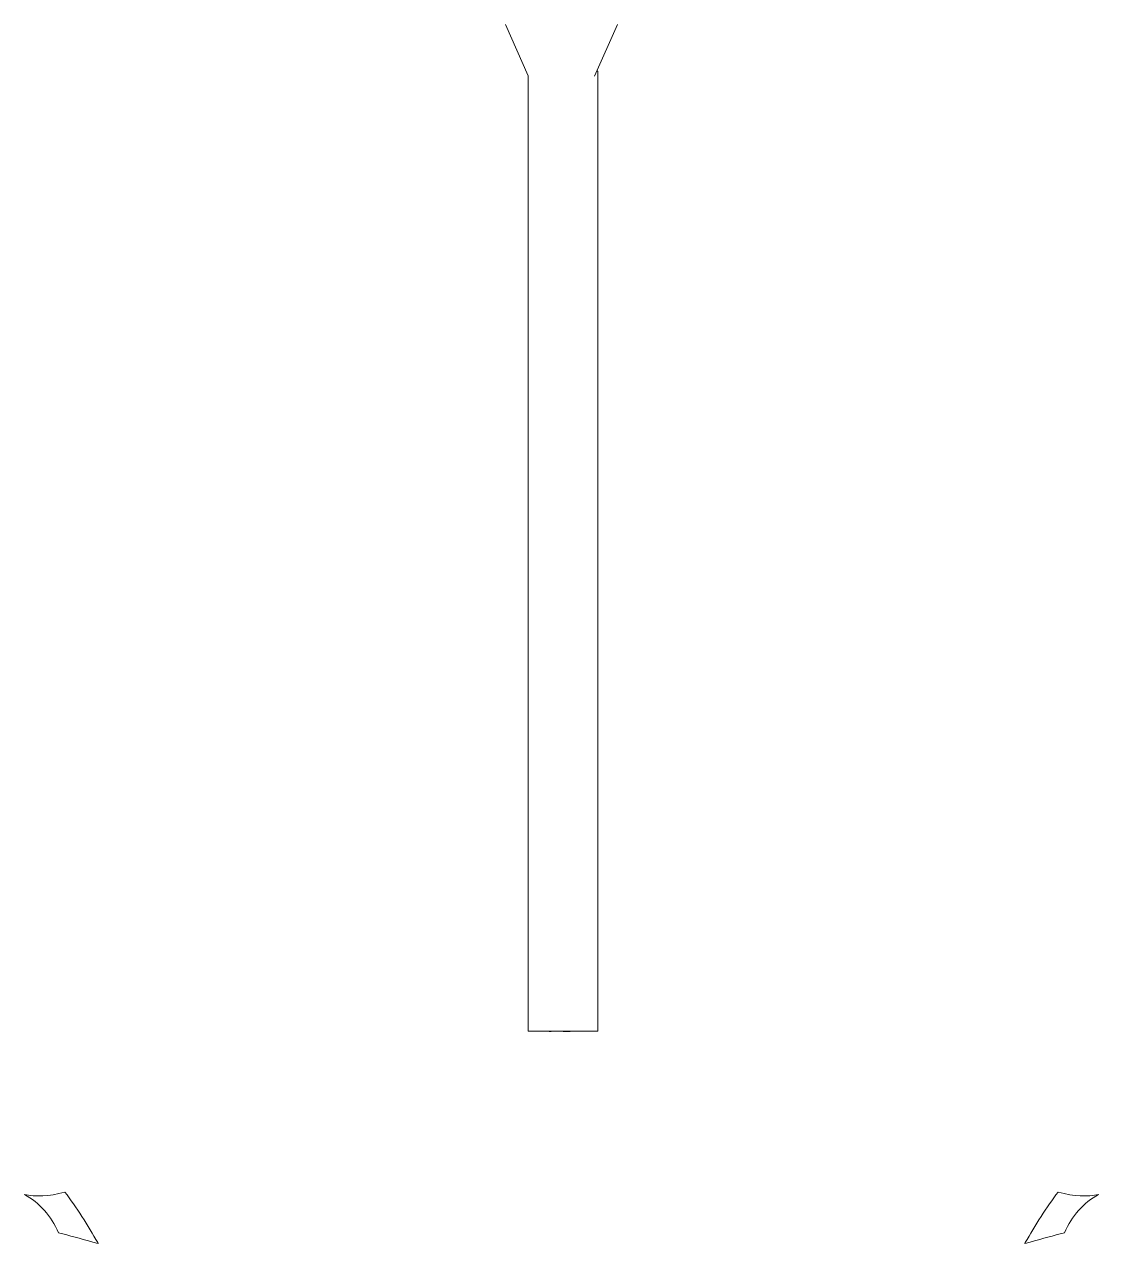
# Model space of a CAD drawing. Header units: millimetres. Extents: x -607 to 1451, y -798 to 283.
# Drawn here: x -475.9 to -400.9, y 159.6 to 244.7 of the extents above; entities that cross this region are included whole.
import ezdxf

# ---------------------------------------------------------------- set-up
doc = ezdxf.new("R2010")
doc.units = ezdxf.units.MM
doc.header["$MEASUREMENT"] = 0
doc.layers.add('layer 1', color=7, linetype='Continuous')

msp = doc.modelspace()

# ---------------------------------------------------------------- linework, layer by layer
at = {"layer": 'layer 1', "color": 242, "lineweight": 20}
for points in [[(-442.3426, 244.7411), (-442.3426, 244.7411), (-440.7727, 241.1572), (-440.7727, 241.1572)], [(-436.1332, 241.1202), (-436.1332, 241.1202), (-434.526, 244.7411), (-434.526, 244.7411)], [(-438.312, 174.4138), (-438.312, 174.4138), (-437.8292, 174.4138), (-437.8292, 174.4138)]]:
    msp.add_open_spline(points, degree=3, dxfattribs=at)
for points, knots in [([(-435.9748, 241.4772), (-435.9748, 241.4772), (-435.8862, 241.4772), (-435.8862, 241.4772), (-435.8862, 241.4772), (-435.8862, 241.4772), (-435.8862, 174.4383), (-435.8862, 174.4383), (-435.8862, 174.4383), (-435.8862, 174.4383), (-440.7727, 174.4383), (-440.7727, 174.4383), (-440.7727, 174.4383), (-440.7727, 174.4383), (-440.7727, 174.4384), (-440.7727, 174.4384), (-440.7727, 174.4384), (-440.7727, 174.4384), (-440.7727, 241.1572), (-440.7727, 241.1572)], [0, 0, 0, 0, 0.1666667, 0.1666667, 0.1666667, 0.1666667, 0.3333333, 0.3333333, 0.3333333, 0.3333333, 0.5, 0.5, 0.5, 0.5, 0.6666667, 0.6666667, 0.6666667, 0.6666667, 1, 1, 1, 1]), ([(-439.1539, 174.4138), (-439.1539, 174.4138), (-439.2873, 174.4138), (-439.2873, 174.4138), (-439.2873, 174.4138), (-439.2873, 174.4138), (-439.2873, 174.4383), (-439.2873, 174.4383)], [0, 0, 0, 0, 0.3333333, 0.3333333, 0.3333333, 0.3333333, 1, 1, 1, 1]), ([(-473.1056, 163.203), (-474.2351, 162.9116), (-475.1636, 162.8794), (-475.9336, 163.0541), (-475.9336, 163.0541), (-474.8729, 162.4608), (-474.0751, 161.5647), (-473.5405, 160.366), (-473.5405, 160.366), (-472.7737, 160.1719), (-472.0043, 159.9573), (-471.2924, 159.7588), (-471.2924, 159.7588), (-471.1163, 159.7095), (-470.9439, 159.6615), (-470.7764, 159.6152), (-470.7764, 159.6152), (-470.7764, 159.6152), (-470.8171, 159.6843), (-470.8171, 159.6843), (-470.8171, 159.6843), (-471.4924, 160.8308), (-472.3075, 162.2146), (-473.1056, 163.203)], [0, 0, 0, 0, 0.1428571, 0.1428571, 0.1428571, 0.1428571, 0.2857143, 0.2857143, 0.2857143, 0.2857143, 0.4285714, 0.4285714, 0.4285714, 0.4285714, 0.5714286, 0.5714286, 0.5714286, 0.5714286, 0.7142857, 0.7142857, 0.7142857, 0.7142857, 1, 1, 1, 1]), ([(-403.3281, 160.366), (-402.7933, 161.5647), (-401.9955, 162.4608), (-400.935, 163.0541), (-400.935, 163.0541), (-401.7048, 162.8792), (-402.6336, 162.9116), (-403.763, 163.203), (-403.763, 163.203), (-404.5611, 162.2146), (-405.3763, 160.8308), (-406.0513, 159.6843), (-406.0513, 159.6843), (-406.0513, 159.6843), (-406.0921, 159.6152), (-406.0921, 159.6152), (-406.0921, 159.6152), (-405.9244, 159.6615), (-405.7522, 159.7095), (-405.5761, 159.7588), (-405.5761, 159.7588), (-404.8642, 159.9573), (-404.0949, 160.1719), (-403.3281, 160.366)], [0, 0, 0, 0, 0.1428571, 0.1428571, 0.1428571, 0.1428571, 0.2857143, 0.2857143, 0.2857143, 0.2857143, 0.4285714, 0.4285714, 0.4285714, 0.4285714, 0.5714286, 0.5714286, 0.5714286, 0.5714286, 0.7142857, 0.7142857, 0.7142857, 0.7142857, 1, 1, 1, 1])]:
    msp.add_open_spline(points, degree=3, knots=knots, dxfattribs=at)

doc.saveas('drawing.dxf')
